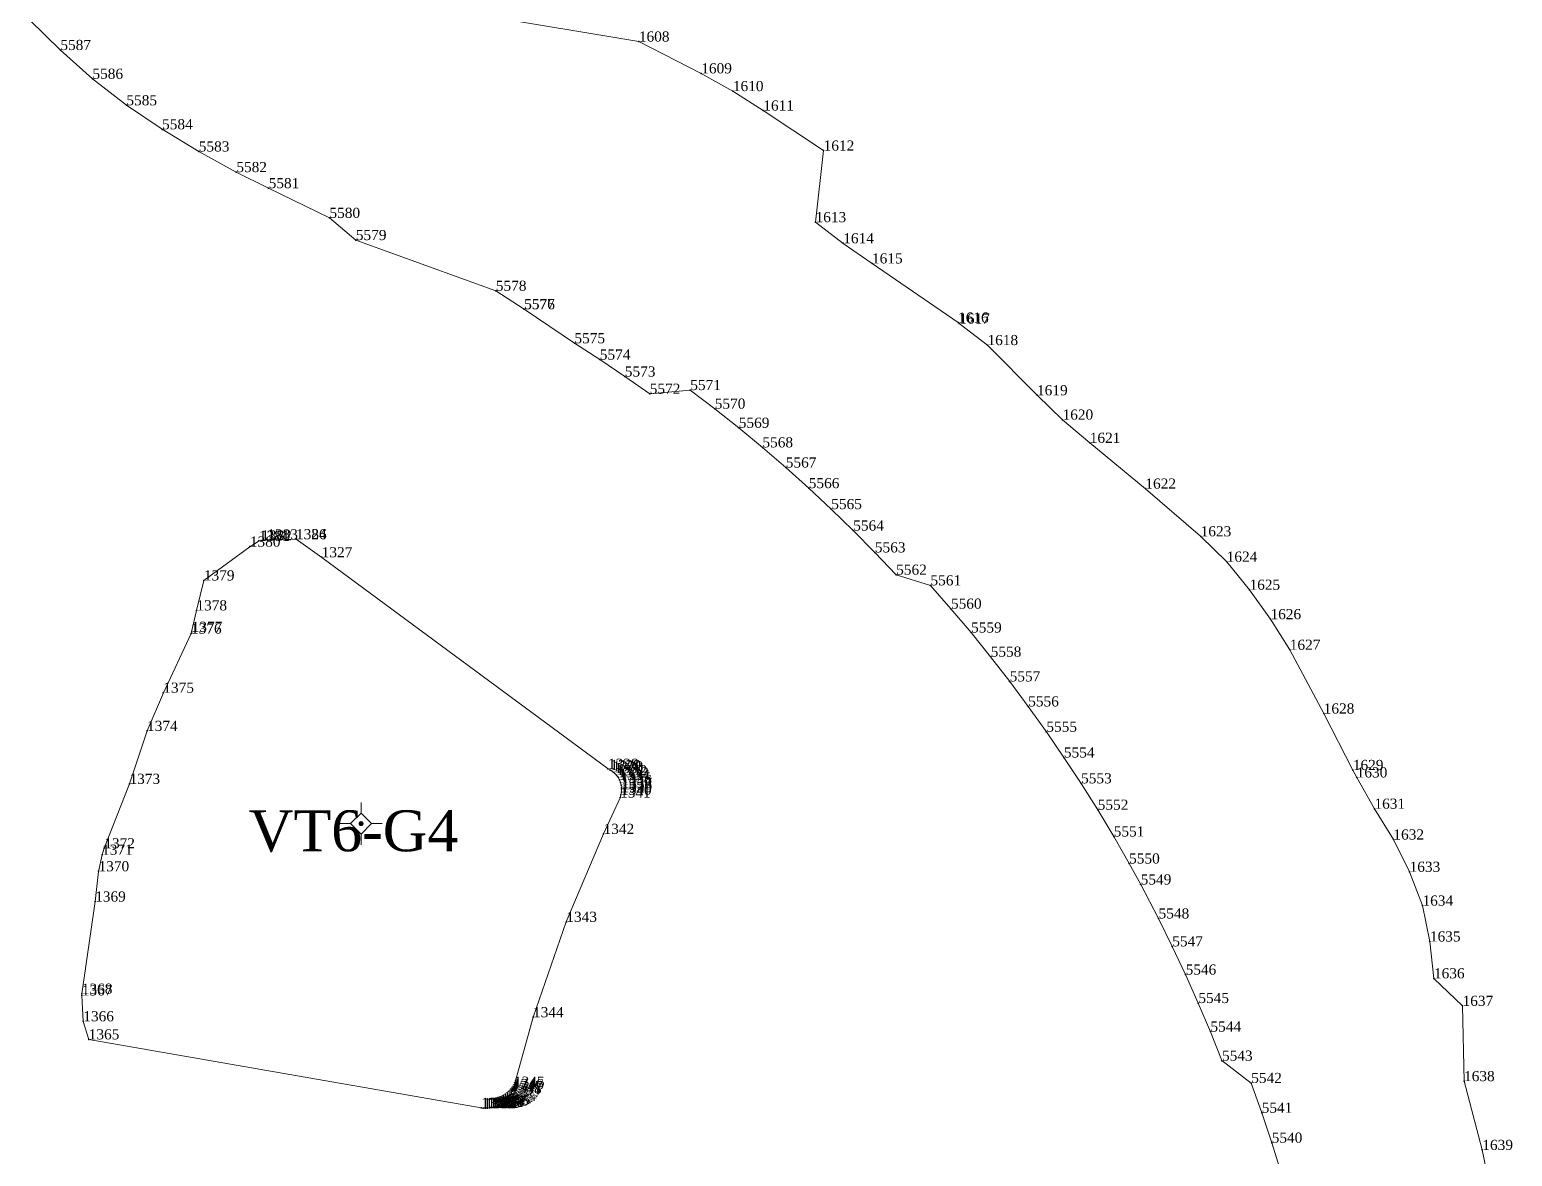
# Model space of a CAD drawing. Header units: metres. Extents: x 543554 to 549226, y 1840763 to 1844579.
# Drawn here: x 546022.3 to 546110, y 1842707.5 to 1842774.2 of the extents above; entities that cross this region are included whole.
import ezdxf

# ---------------------------------------------------------------- set-up
doc = ezdxf.new("R2010")
doc.units = ezdxf.units.M
doc.header["$MEASUREMENT"] = 0
for name, color, linetype, lineweight in [('Level 11', 7, 'Continuous', 0), ('Level 12', 7, 'Continuous', 0), ('Level 28', 7, 'Continuous', 0), ('Level 30', 7, 'Continuous', 0), ('Level 7', 7, 'Continuous', 0)]:
    doc.layers.add(name, color=color, linetype=linetype, lineweight=lineweight)
doc.styles.add('Style-Vntime', font='Vntime.shx')

# ---------------------------------------------------------------- blocks, each defined once
blk = doc.blocks.new('CENTRD')
at = {"layer": 'Level 11', "linetype": 'Continuous', "lineweight": 0}
h = blk.add_hatch(color=1, dxfattribs=at)
edge = h.paths.add_edge_path()
edge.add_arc((0, 0), 1.5, 0, 360)
at = {"layer": 'Level 11', "color": 1, "linetype": 'Continuous', "lineweight": 0}
for p, q in [((0, 12.5), (0, 6.25)), ((0, 6.25), (-6.25, 0)), ((6.25, 0), (0, 6.25)), ((-6.25, 0), (-12.5, 0)), ((-6.25, 0), (0, -6.25)), ((0, -6.25), (6.25, 0)), ((0, -6.25), (0, -12.5)), ((12.5, 0), (6.25, 0))]:
    blk.add_line(p, q, dxfattribs=at)
blk = doc.blocks.new('DDCT')
at = {"layer": 'Level 7', "color": 3, "linetype": 'Continuous', "lineweight": 30}
blk.add_point((0, 0), dxfattribs=at)
blk = doc.blocks.new('SHMIA_1325')
at = {"layer": 'Level 12', "color": 2, "linetype": 'Continuous', "lineweight": 0, "style": 'Style-Vntime'}
blk.add_text('1326', height=0.6, dxfattribs=at).set_placement((0, 0))
blk = doc.blocks.new('SHMIA_1326')
at = {"layer": 'Level 12', "color": 2, "linetype": 'Continuous', "lineweight": 0, "style": 'Style-Vntime'}
blk.add_text('1327', height=0.6, dxfattribs=at).set_placement((0, 0))
blk = doc.blocks.new('SHMIA_1327')
at = {"layer": 'Level 12', "color": 2, "linetype": 'Continuous', "lineweight": 0, "style": 'Style-Vntime'}
blk.add_text('1328', height=0.6, dxfattribs=at).set_placement((0, 0))
blk = doc.blocks.new('SHMIA_1328')
at = {"layer": 'Level 12', "color": 2, "linetype": 'Continuous', "lineweight": 0, "style": 'Style-Vntime'}
blk.add_text('1329', height=0.6, dxfattribs=at).set_placement((0, 0))
blk = doc.blocks.new('SHMIA_1329')
at = {"layer": 'Level 12', "color": 2, "linetype": 'Continuous', "lineweight": 0, "style": 'Style-Vntime'}
blk.add_text('1330', height=0.6, dxfattribs=at).set_placement((0, 0))
blk = doc.blocks.new('SHMIA_1330')
at = {"layer": 'Level 12', "color": 2, "linetype": 'Continuous', "lineweight": 0, "style": 'Style-Vntime'}
blk.add_text('1331', height=0.6, dxfattribs=at).set_placement((0, 0))
blk = doc.blocks.new('SHMIA_1331')
at = {"layer": 'Level 12', "color": 2, "linetype": 'Continuous', "lineweight": 0, "style": 'Style-Vntime'}
blk.add_text('1332', height=0.6, dxfattribs=at).set_placement((0, 0))
blk = doc.blocks.new('SHMIA_1332')
at = {"layer": 'Level 12', "color": 2, "linetype": 'Continuous', "lineweight": 0, "style": 'Style-Vntime'}
blk.add_text('1333', height=0.6, dxfattribs=at).set_placement((0, 0))
blk = doc.blocks.new('SHMIA_1333')
at = {"layer": 'Level 12', "color": 2, "linetype": 'Continuous', "lineweight": 0, "style": 'Style-Vntime'}
blk.add_text('1334', height=0.6, dxfattribs=at).set_placement((0, 0))
blk = doc.blocks.new('SHMIA_1334')
at = {"layer": 'Level 12', "color": 2, "linetype": 'Continuous', "lineweight": 0, "style": 'Style-Vntime'}
blk.add_text('1335', height=0.6, dxfattribs=at).set_placement((0, 0))
blk = doc.blocks.new('SHMIA_1335')
at = {"layer": 'Level 12', "color": 2, "linetype": 'Continuous', "lineweight": 0, "style": 'Style-Vntime'}
blk.add_text('1336', height=0.6, dxfattribs=at).set_placement((0, 0))
blk = doc.blocks.new('SHMIA_1336')
at = {"layer": 'Level 12', "color": 2, "linetype": 'Continuous', "lineweight": 0, "style": 'Style-Vntime'}
blk.add_text('1337', height=0.6, dxfattribs=at).set_placement((0, 0))
blk = doc.blocks.new('SHMIA_1337')
at = {"layer": 'Level 12', "color": 2, "linetype": 'Continuous', "lineweight": 0, "style": 'Style-Vntime'}
blk.add_text('1338', height=0.6, dxfattribs=at).set_placement((0, 0))
blk = doc.blocks.new('SHMIA_1338')
at = {"layer": 'Level 12', "color": 2, "linetype": 'Continuous', "lineweight": 0, "style": 'Style-Vntime'}
blk.add_text('1339', height=0.6, dxfattribs=at).set_placement((0, 0))
blk = doc.blocks.new('SHMIA_1339')
at = {"layer": 'Level 12', "color": 2, "linetype": 'Continuous', "lineweight": 0, "style": 'Style-Vntime'}
blk.add_text('1340', height=0.6, dxfattribs=at).set_placement((0, 0))
blk = doc.blocks.new('SHMIA_1340')
at = {"layer": 'Level 12', "color": 2, "linetype": 'Continuous', "lineweight": 0, "style": 'Style-Vntime'}
blk.add_text('1341', height=0.6, dxfattribs=at).set_placement((0, 0))
blk = doc.blocks.new('SHMIA_1341')
at = {"layer": 'Level 12', "color": 2, "linetype": 'Continuous', "lineweight": 0, "style": 'Style-Vntime'}
blk.add_text('1342', height=0.6, dxfattribs=at).set_placement((0, 0))
blk = doc.blocks.new('SHMIA_1342')
at = {"layer": 'Level 12', "color": 2, "linetype": 'Continuous', "lineweight": 0, "style": 'Style-Vntime'}
blk.add_text('1343', height=0.6, dxfattribs=at).set_placement((0, 0))
blk = doc.blocks.new('SHMIA_1343')
at = {"layer": 'Level 12', "color": 2, "linetype": 'Continuous', "lineweight": 0, "style": 'Style-Vntime'}
blk.add_text('1344', height=0.6, dxfattribs=at).set_placement((0, 0))
blk = doc.blocks.new('SHMIA_1344')
at = {"layer": 'Level 12', "color": 2, "linetype": 'Continuous', "lineweight": 0, "style": 'Style-Vntime'}
blk.add_text('1345', height=0.6, dxfattribs=at).set_placement((0, 0))
blk = doc.blocks.new('SHMIA_1345')
at = {"layer": 'Level 12', "color": 2, "linetype": 'Continuous', "lineweight": 0, "style": 'Style-Vntime'}
blk.add_text('1346', height=0.6, dxfattribs=at).set_placement((0, 0))
blk = doc.blocks.new('SHMIA_1346')
at = {"layer": 'Level 12', "color": 2, "linetype": 'Continuous', "lineweight": 0, "style": 'Style-Vntime'}
blk.add_text('1347', height=0.6, dxfattribs=at).set_placement((0, 0))
blk = doc.blocks.new('SHMIA_1347')
at = {"layer": 'Level 12', "color": 2, "linetype": 'Continuous', "lineweight": 0, "style": 'Style-Vntime'}
blk.add_text('1348', height=0.6, dxfattribs=at).set_placement((0, 0))
blk = doc.blocks.new('SHMIA_1348')
at = {"layer": 'Level 12', "color": 2, "linetype": 'Continuous', "lineweight": 0, "style": 'Style-Vntime'}
blk.add_text('1349', height=0.6, dxfattribs=at).set_placement((0, 0))
blk = doc.blocks.new('SHMIA_1349')
at = {"layer": 'Level 12', "color": 2, "linetype": 'Continuous', "lineweight": 0, "style": 'Style-Vntime'}
blk.add_text('1350', height=0.6, dxfattribs=at).set_placement((0, 0))
blk = doc.blocks.new('SHMIA_1350')
at = {"layer": 'Level 12', "color": 2, "linetype": 'Continuous', "lineweight": 0, "style": 'Style-Vntime'}
blk.add_text('1351', height=0.6, dxfattribs=at).set_placement((0, 0))
blk = doc.blocks.new('SHMIA_1351')
at = {"layer": 'Level 12', "color": 2, "linetype": 'Continuous', "lineweight": 0, "style": 'Style-Vntime'}
blk.add_text('1352', height=0.6, dxfattribs=at).set_placement((0, 0))
blk = doc.blocks.new('SHMIA_1352')
at = {"layer": 'Level 12', "color": 2, "linetype": 'Continuous', "lineweight": 0, "style": 'Style-Vntime'}
blk.add_text('1353', height=0.6, dxfattribs=at).set_placement((0, 0))
blk = doc.blocks.new('SHMIA_1353')
at = {"layer": 'Level 12', "color": 2, "linetype": 'Continuous', "lineweight": 0, "style": 'Style-Vntime'}
blk.add_text('1354', height=0.6, dxfattribs=at).set_placement((0, 0))
blk = doc.blocks.new('SHMIA_1354')
at = {"layer": 'Level 12', "color": 2, "linetype": 'Continuous', "lineweight": 0, "style": 'Style-Vntime'}
blk.add_text('1355', height=0.6, dxfattribs=at).set_placement((0, 0))
blk = doc.blocks.new('SHMIA_1355')
at = {"layer": 'Level 12', "color": 2, "linetype": 'Continuous', "lineweight": 0, "style": 'Style-Vntime'}
blk.add_text('1356', height=0.6, dxfattribs=at).set_placement((0, 0))
blk = doc.blocks.new('SHMIA_1356')
at = {"layer": 'Level 12', "color": 2, "linetype": 'Continuous', "lineweight": 0, "style": 'Style-Vntime'}
blk.add_text('1357', height=0.6, dxfattribs=at).set_placement((0, 0))
blk = doc.blocks.new('SHMIA_1357')
at = {"layer": 'Level 12', "color": 2, "linetype": 'Continuous', "lineweight": 0, "style": 'Style-Vntime'}
blk.add_text('1358', height=0.6, dxfattribs=at).set_placement((0, 0))
blk = doc.blocks.new('SHMIA_1358')
at = {"layer": 'Level 12', "color": 2, "linetype": 'Continuous', "lineweight": 0, "style": 'Style-Vntime'}
blk.add_text('1359', height=0.6, dxfattribs=at).set_placement((0, 0))
blk = doc.blocks.new('SHMIA_1359')
at = {"layer": 'Level 12', "color": 2, "linetype": 'Continuous', "lineweight": 0, "style": 'Style-Vntime'}
blk.add_text('1360', height=0.6, dxfattribs=at).set_placement((0, 0))
blk = doc.blocks.new('SHMIA_1360')
at = {"layer": 'Level 12', "color": 2, "linetype": 'Continuous', "lineweight": 0, "style": 'Style-Vntime'}
blk.add_text('1361', height=0.6, dxfattribs=at).set_placement((0, 0))
blk = doc.blocks.new('SHMIA_1361')
at = {"layer": 'Level 12', "color": 2, "linetype": 'Continuous', "lineweight": 0, "style": 'Style-Vntime'}
blk.add_text('1362', height=0.6, dxfattribs=at).set_placement((0, 0))
blk = doc.blocks.new('SHMIA_1362')
at = {"layer": 'Level 12', "color": 2, "linetype": 'Continuous', "lineweight": 0, "style": 'Style-Vntime'}
blk.add_text('1363', height=0.6, dxfattribs=at).set_placement((0, 0))
blk = doc.blocks.new('SHMIA_1363')
at = {"layer": 'Level 12', "color": 2, "linetype": 'Continuous', "lineweight": 0, "style": 'Style-Vntime'}
blk.add_text('1364', height=0.6, dxfattribs=at).set_placement((0, 0))
blk = doc.blocks.new('SHMIA_1364')
at = {"layer": 'Level 12', "color": 2, "linetype": 'Continuous', "lineweight": 0, "style": 'Style-Vntime'}
blk.add_text('1365', height=0.6, dxfattribs=at).set_placement((0, 0))
blk = doc.blocks.new('SHMIA_1365')
at = {"layer": 'Level 12', "color": 2, "linetype": 'Continuous', "lineweight": 0, "style": 'Style-Vntime'}
blk.add_text('1366', height=0.6, dxfattribs=at).set_placement((0, 0))
blk = doc.blocks.new('SHMIA_1366')
at = {"layer": 'Level 12', "color": 2, "linetype": 'Continuous', "lineweight": 0, "style": 'Style-Vntime'}
blk.add_text('1367', height=0.6, dxfattribs=at).set_placement((0, 0))
blk = doc.blocks.new('SHMIA_1367')
at = {"layer": 'Level 12', "color": 2, "linetype": 'Continuous', "lineweight": 0, "style": 'Style-Vntime'}
blk.add_text('1368', height=0.6, dxfattribs=at).set_placement((0, 0))
blk = doc.blocks.new('SHMIA_1368')
at = {"layer": 'Level 12', "color": 2, "linetype": 'Continuous', "lineweight": 0, "style": 'Style-Vntime'}
blk.add_text('1369', height=0.6, dxfattribs=at).set_placement((0, 0))
blk = doc.blocks.new('SHMIA_1369')
at = {"layer": 'Level 12', "color": 2, "linetype": 'Continuous', "lineweight": 0, "style": 'Style-Vntime'}
blk.add_text('1370', height=0.6, dxfattribs=at).set_placement((0, 0))
blk = doc.blocks.new('SHMIA_1370')
at = {"layer": 'Level 12', "color": 2, "linetype": 'Continuous', "lineweight": 0, "style": 'Style-Vntime'}
blk.add_text('1371', height=0.6, dxfattribs=at).set_placement((0, 0))
blk = doc.blocks.new('SHMIA_1371')
at = {"layer": 'Level 12', "color": 2, "linetype": 'Continuous', "lineweight": 0, "style": 'Style-Vntime'}
blk.add_text('1372', height=0.6, dxfattribs=at).set_placement((0, 0))
blk = doc.blocks.new('SHMIA_1372')
at = {"layer": 'Level 12', "color": 2, "linetype": 'Continuous', "lineweight": 0, "style": 'Style-Vntime'}
blk.add_text('1373', height=0.6, dxfattribs=at).set_placement((0, 0))
blk = doc.blocks.new('SHMIA_1373')
at = {"layer": 'Level 12', "color": 2, "linetype": 'Continuous', "lineweight": 0, "style": 'Style-Vntime'}
blk.add_text('1374', height=0.6, dxfattribs=at).set_placement((0, 0))
blk = doc.blocks.new('SHMIA_1374')
at = {"layer": 'Level 12', "color": 2, "linetype": 'Continuous', "lineweight": 0, "style": 'Style-Vntime'}
blk.add_text('1375', height=0.6, dxfattribs=at).set_placement((0, 0))
blk = doc.blocks.new('SHMIA_1375')
at = {"layer": 'Level 12', "color": 2, "linetype": 'Continuous', "lineweight": 0, "style": 'Style-Vntime'}
blk.add_text('1376', height=0.6, dxfattribs=at).set_placement((0, 0))
blk = doc.blocks.new('SHMIA_1376')
at = {"layer": 'Level 12', "color": 2, "linetype": 'Continuous', "lineweight": 0, "style": 'Style-Vntime'}
blk.add_text('1377', height=0.6, dxfattribs=at).set_placement((0, 0))
blk = doc.blocks.new('SHMIA_1377')
at = {"layer": 'Level 12', "color": 2, "linetype": 'Continuous', "lineweight": 0, "style": 'Style-Vntime'}
blk.add_text('1378', height=0.6, dxfattribs=at).set_placement((0, 0))
blk = doc.blocks.new('SHMIA_1378')
at = {"layer": 'Level 12', "color": 2, "linetype": 'Continuous', "lineweight": 0, "style": 'Style-Vntime'}
blk.add_text('1379', height=0.6, dxfattribs=at).set_placement((0, 0))
blk = doc.blocks.new('SHMIA_1379')
at = {"layer": 'Level 12', "color": 2, "linetype": 'Continuous', "lineweight": 0, "style": 'Style-Vntime'}
blk.add_text('1380', height=0.6, dxfattribs=at).set_placement((0, 0))
blk = doc.blocks.new('SHMIA_1380')
at = {"layer": 'Level 12', "color": 2, "linetype": 'Continuous', "lineweight": 0, "style": 'Style-Vntime'}
blk.add_text('1381', height=0.6, dxfattribs=at).set_placement((0, 0))
blk = doc.blocks.new('SHMIA_1381')
at = {"layer": 'Level 12', "color": 2, "linetype": 'Continuous', "lineweight": 0, "style": 'Style-Vntime'}
blk.add_text('1382', height=0.6, dxfattribs=at).set_placement((0, 0))
blk = doc.blocks.new('SHMIA_1382')
at = {"layer": 'Level 12', "color": 2, "linetype": 'Continuous', "lineweight": 0, "style": 'Style-Vntime'}
blk.add_text('1383', height=0.6, dxfattribs=at).set_placement((0, 0))
blk = doc.blocks.new('SHMIA_1383')
at = {"layer": 'Level 12', "color": 2, "linetype": 'Continuous', "lineweight": 0, "style": 'Style-Vntime'}
blk.add_text('1384', height=0.6, dxfattribs=at).set_placement((0, 0))
blk = doc.blocks.new('SHMIA_1607')
at = {"layer": 'Level 12', "color": 2, "linetype": 'Continuous', "lineweight": 0, "style": 'Style-Vntime'}
blk.add_text('1608', height=0.6, dxfattribs=at).set_placement((0, 0))
blk = doc.blocks.new('SHMIA_1608')
at = {"layer": 'Level 12', "color": 2, "linetype": 'Continuous', "lineweight": 0, "style": 'Style-Vntime'}
blk.add_text('1609', height=0.6, dxfattribs=at).set_placement((0, 0))
blk = doc.blocks.new('SHMIA_1609')
at = {"layer": 'Level 12', "color": 2, "linetype": 'Continuous', "lineweight": 0, "style": 'Style-Vntime'}
blk.add_text('1610', height=0.6, dxfattribs=at).set_placement((0, 0))
blk = doc.blocks.new('SHMIA_1610')
at = {"layer": 'Level 12', "color": 2, "linetype": 'Continuous', "lineweight": 0, "style": 'Style-Vntime'}
blk.add_text('1611', height=0.6, dxfattribs=at).set_placement((0, 0))
blk = doc.blocks.new('SHMIA_1611')
at = {"layer": 'Level 12', "color": 2, "linetype": 'Continuous', "lineweight": 0, "style": 'Style-Vntime'}
blk.add_text('1612', height=0.6, dxfattribs=at).set_placement((0, 0))
blk = doc.blocks.new('SHMIA_1612')
at = {"layer": 'Level 12', "color": 2, "linetype": 'Continuous', "lineweight": 0, "style": 'Style-Vntime'}
blk.add_text('1613', height=0.6, dxfattribs=at).set_placement((0, 0))
blk = doc.blocks.new('SHMIA_1613')
at = {"layer": 'Level 12', "color": 2, "linetype": 'Continuous', "lineweight": 0, "style": 'Style-Vntime'}
blk.add_text('1614', height=0.6, dxfattribs=at).set_placement((0, 0))
blk = doc.blocks.new('SHMIA_1614')
at = {"layer": 'Level 12', "color": 2, "linetype": 'Continuous', "lineweight": 0, "style": 'Style-Vntime'}
blk.add_text('1615', height=0.6, dxfattribs=at).set_placement((0, 0))
blk = doc.blocks.new('SHMIA_1615')
at = {"layer": 'Level 12', "color": 2, "linetype": 'Continuous', "lineweight": 0, "style": 'Style-Vntime'}
blk.add_text('1616', height=0.6, dxfattribs=at).set_placement((0, 0))
blk = doc.blocks.new('SHMIA_1616')
at = {"layer": 'Level 12', "color": 2, "linetype": 'Continuous', "lineweight": 0, "style": 'Style-Vntime'}
blk.add_text('1617', height=0.6, dxfattribs=at).set_placement((0, 0))
blk = doc.blocks.new('SHMIA_1617')
at = {"layer": 'Level 12', "color": 2, "linetype": 'Continuous', "lineweight": 0, "style": 'Style-Vntime'}
blk.add_text('1618', height=0.6, dxfattribs=at).set_placement((0, 0))
blk = doc.blocks.new('SHMIA_1618')
at = {"layer": 'Level 12', "color": 2, "linetype": 'Continuous', "lineweight": 0, "style": 'Style-Vntime'}
blk.add_text('1619', height=0.6, dxfattribs=at).set_placement((0, 0))
blk = doc.blocks.new('SHMIA_1619')
at = {"layer": 'Level 12', "color": 2, "linetype": 'Continuous', "lineweight": 0, "style": 'Style-Vntime'}
blk.add_text('1620', height=0.6, dxfattribs=at).set_placement((0, 0))
blk = doc.blocks.new('SHMIA_1620')
at = {"layer": 'Level 12', "color": 2, "linetype": 'Continuous', "lineweight": 0, "style": 'Style-Vntime'}
blk.add_text('1621', height=0.6, dxfattribs=at).set_placement((0, 0))
blk = doc.blocks.new('SHMIA_1621')
at = {"layer": 'Level 12', "color": 2, "linetype": 'Continuous', "lineweight": 0, "style": 'Style-Vntime'}
blk.add_text('1622', height=0.6, dxfattribs=at).set_placement((0, 0))
blk = doc.blocks.new('SHMIA_1622')
at = {"layer": 'Level 12', "color": 2, "linetype": 'Continuous', "lineweight": 0, "style": 'Style-Vntime'}
blk.add_text('1623', height=0.6, dxfattribs=at).set_placement((0, 0))
blk = doc.blocks.new('SHMIA_1623')
at = {"layer": 'Level 12', "color": 2, "linetype": 'Continuous', "lineweight": 0, "style": 'Style-Vntime'}
blk.add_text('1624', height=0.6, dxfattribs=at).set_placement((0, 0))
blk = doc.blocks.new('SHMIA_1624')
at = {"layer": 'Level 12', "color": 2, "linetype": 'Continuous', "lineweight": 0, "style": 'Style-Vntime'}
blk.add_text('1625', height=0.6, dxfattribs=at).set_placement((0, 0))
blk = doc.blocks.new('SHMIA_1625')
at = {"layer": 'Level 12', "color": 2, "linetype": 'Continuous', "lineweight": 0, "style": 'Style-Vntime'}
blk.add_text('1626', height=0.6, dxfattribs=at).set_placement((0, 0))
blk = doc.blocks.new('SHMIA_1626')
at = {"layer": 'Level 12', "color": 2, "linetype": 'Continuous', "lineweight": 0, "style": 'Style-Vntime'}
blk.add_text('1627', height=0.6, dxfattribs=at).set_placement((0, 0))
blk = doc.blocks.new('SHMIA_1627')
at = {"layer": 'Level 12', "color": 2, "linetype": 'Continuous', "lineweight": 0, "style": 'Style-Vntime'}
blk.add_text('1628', height=0.6, dxfattribs=at).set_placement((0, 0))
blk = doc.blocks.new('SHMIA_1628')
at = {"layer": 'Level 12', "color": 2, "linetype": 'Continuous', "lineweight": 0, "style": 'Style-Vntime'}
blk.add_text('1629', height=0.6, dxfattribs=at).set_placement((0, 0))
blk = doc.blocks.new('SHMIA_1629')
at = {"layer": 'Level 12', "color": 2, "linetype": 'Continuous', "lineweight": 0, "style": 'Style-Vntime'}
blk.add_text('1630', height=0.6, dxfattribs=at).set_placement((0, 0))
blk = doc.blocks.new('SHMIA_1630')
at = {"layer": 'Level 12', "color": 2, "linetype": 'Continuous', "lineweight": 0, "style": 'Style-Vntime'}
blk.add_text('1631', height=0.6, dxfattribs=at).set_placement((0, 0))
blk = doc.blocks.new('SHMIA_1631')
at = {"layer": 'Level 12', "color": 2, "linetype": 'Continuous', "lineweight": 0, "style": 'Style-Vntime'}
blk.add_text('1632', height=0.6, dxfattribs=at).set_placement((0, 0))
blk = doc.blocks.new('SHMIA_1632')
at = {"layer": 'Level 12', "color": 2, "linetype": 'Continuous', "lineweight": 0, "style": 'Style-Vntime'}
blk.add_text('1633', height=0.6, dxfattribs=at).set_placement((0, 0))
blk = doc.blocks.new('SHMIA_1633')
at = {"layer": 'Level 12', "color": 2, "linetype": 'Continuous', "lineweight": 0, "style": 'Style-Vntime'}
blk.add_text('1634', height=0.6, dxfattribs=at).set_placement((0, 0))
blk = doc.blocks.new('SHMIA_1634')
at = {"layer": 'Level 12', "color": 2, "linetype": 'Continuous', "lineweight": 0, "style": 'Style-Vntime'}
blk.add_text('1635', height=0.6, dxfattribs=at).set_placement((0, 0))
blk = doc.blocks.new('SHMIA_1635')
at = {"layer": 'Level 12', "color": 2, "linetype": 'Continuous', "lineweight": 0, "style": 'Style-Vntime'}
blk.add_text('1636', height=0.6, dxfattribs=at).set_placement((0, 0))
blk = doc.blocks.new('SHMIA_1636')
at = {"layer": 'Level 12', "color": 2, "linetype": 'Continuous', "lineweight": 0, "style": 'Style-Vntime'}
blk.add_text('1637', height=0.6, dxfattribs=at).set_placement((0, 0))
blk = doc.blocks.new('SHMIA_1637')
at = {"layer": 'Level 12', "color": 2, "linetype": 'Continuous', "lineweight": 0, "style": 'Style-Vntime'}
blk.add_text('1638', height=0.6, dxfattribs=at).set_placement((0, 0))
blk = doc.blocks.new('SHMIA_1638')
at = {"layer": 'Level 12', "color": 2, "linetype": 'Continuous', "lineweight": 0, "style": 'Style-Vntime'}
blk.add_text('1639', height=0.6, dxfattribs=at).set_placement((0, 0))
blk = doc.blocks.new('SHMIA_5539')
at = {"layer": 'Level 12', "color": 2, "linetype": 'Continuous', "lineweight": 0, "style": 'Style-Vntime'}
blk.add_text('5540', height=0.6, dxfattribs=at).set_placement((0, 0))
blk = doc.blocks.new('SHMIA_5540')
at = {"layer": 'Level 12', "color": 2, "linetype": 'Continuous', "lineweight": 0, "style": 'Style-Vntime'}
blk.add_text('5541', height=0.6, dxfattribs=at).set_placement((0, 0))
blk = doc.blocks.new('SHMIA_5541')
at = {"layer": 'Level 12', "color": 2, "linetype": 'Continuous', "lineweight": 0, "style": 'Style-Vntime'}
blk.add_text('5542', height=0.6, dxfattribs=at).set_placement((0, 0))
blk = doc.blocks.new('SHMIA_5542')
at = {"layer": 'Level 12', "color": 2, "linetype": 'Continuous', "lineweight": 0, "style": 'Style-Vntime'}
blk.add_text('5543', height=0.6, dxfattribs=at).set_placement((0, 0))
blk = doc.blocks.new('SHMIA_5543')
at = {"layer": 'Level 12', "color": 2, "linetype": 'Continuous', "lineweight": 0, "style": 'Style-Vntime'}
blk.add_text('5544', height=0.6, dxfattribs=at).set_placement((0, 0))
blk = doc.blocks.new('SHMIA_5544')
at = {"layer": 'Level 12', "color": 2, "linetype": 'Continuous', "lineweight": 0, "style": 'Style-Vntime'}
blk.add_text('5545', height=0.6, dxfattribs=at).set_placement((0, 0))
blk = doc.blocks.new('SHMIA_5545')
at = {"layer": 'Level 12', "color": 2, "linetype": 'Continuous', "lineweight": 0, "style": 'Style-Vntime'}
blk.add_text('5546', height=0.6, dxfattribs=at).set_placement((0, 0))
blk = doc.blocks.new('SHMIA_5546')
at = {"layer": 'Level 12', "color": 2, "linetype": 'Continuous', "lineweight": 0, "style": 'Style-Vntime'}
blk.add_text('5547', height=0.6, dxfattribs=at).set_placement((0, 0))
blk = doc.blocks.new('SHMIA_5547')
at = {"layer": 'Level 12', "color": 2, "linetype": 'Continuous', "lineweight": 0, "style": 'Style-Vntime'}
blk.add_text('5548', height=0.6, dxfattribs=at).set_placement((0, 0))
blk = doc.blocks.new('SHMIA_5548')
at = {"layer": 'Level 12', "color": 2, "linetype": 'Continuous', "lineweight": 0, "style": 'Style-Vntime'}
blk.add_text('5549', height=0.6, dxfattribs=at).set_placement((0, 0))
blk = doc.blocks.new('SHMIA_5549')
at = {"layer": 'Level 12', "color": 2, "linetype": 'Continuous', "lineweight": 0, "style": 'Style-Vntime'}
blk.add_text('5550', height=0.6, dxfattribs=at).set_placement((0, 0))
blk = doc.blocks.new('SHMIA_5550')
at = {"layer": 'Level 12', "color": 2, "linetype": 'Continuous', "lineweight": 0, "style": 'Style-Vntime'}
blk.add_text('5551', height=0.6, dxfattribs=at).set_placement((0, 0))
blk = doc.blocks.new('SHMIA_5551')
at = {"layer": 'Level 12', "color": 2, "linetype": 'Continuous', "lineweight": 0, "style": 'Style-Vntime'}
blk.add_text('5552', height=0.6, dxfattribs=at).set_placement((0, 0))
blk = doc.blocks.new('SHMIA_5552')
at = {"layer": 'Level 12', "color": 2, "linetype": 'Continuous', "lineweight": 0, "style": 'Style-Vntime'}
blk.add_text('5553', height=0.6, dxfattribs=at).set_placement((0, 0))
blk = doc.blocks.new('SHMIA_5553')
at = {"layer": 'Level 12', "color": 2, "linetype": 'Continuous', "lineweight": 0, "style": 'Style-Vntime'}
blk.add_text('5554', height=0.6, dxfattribs=at).set_placement((0, 0))
blk = doc.blocks.new('SHMIA_5554')
at = {"layer": 'Level 12', "color": 2, "linetype": 'Continuous', "lineweight": 0, "style": 'Style-Vntime'}
blk.add_text('5555', height=0.6, dxfattribs=at).set_placement((0, 0))
blk = doc.blocks.new('SHMIA_5555')
at = {"layer": 'Level 12', "color": 2, "linetype": 'Continuous', "lineweight": 0, "style": 'Style-Vntime'}
blk.add_text('5556', height=0.6, dxfattribs=at).set_placement((0, 0))
blk = doc.blocks.new('SHMIA_5556')
at = {"layer": 'Level 12', "color": 2, "linetype": 'Continuous', "lineweight": 0, "style": 'Style-Vntime'}
blk.add_text('5557', height=0.6, dxfattribs=at).set_placement((0, 0))
blk = doc.blocks.new('SHMIA_5557')
at = {"layer": 'Level 12', "color": 2, "linetype": 'Continuous', "lineweight": 0, "style": 'Style-Vntime'}
blk.add_text('5558', height=0.6, dxfattribs=at).set_placement((0, 0))
blk = doc.blocks.new('SHMIA_5558')
at = {"layer": 'Level 12', "color": 2, "linetype": 'Continuous', "lineweight": 0, "style": 'Style-Vntime'}
blk.add_text('5559', height=0.6, dxfattribs=at).set_placement((0, 0))
blk = doc.blocks.new('SHMIA_5559')
at = {"layer": 'Level 12', "color": 2, "linetype": 'Continuous', "lineweight": 0, "style": 'Style-Vntime'}
blk.add_text('5560', height=0.6, dxfattribs=at).set_placement((0, 0))
blk = doc.blocks.new('SHMIA_5560')
at = {"layer": 'Level 12', "color": 2, "linetype": 'Continuous', "lineweight": 0, "style": 'Style-Vntime'}
blk.add_text('5561', height=0.6, dxfattribs=at).set_placement((0, 0))
blk = doc.blocks.new('SHMIA_5561')
at = {"layer": 'Level 12', "color": 2, "linetype": 'Continuous', "lineweight": 0, "style": 'Style-Vntime'}
blk.add_text('5562', height=0.6, dxfattribs=at).set_placement((0, 0))
blk = doc.blocks.new('SHMIA_5562')
at = {"layer": 'Level 12', "color": 2, "linetype": 'Continuous', "lineweight": 0, "style": 'Style-Vntime'}
blk.add_text('5563', height=0.6, dxfattribs=at).set_placement((0, 0))
blk = doc.blocks.new('SHMIA_5563')
at = {"layer": 'Level 12', "color": 2, "linetype": 'Continuous', "lineweight": 0, "style": 'Style-Vntime'}
blk.add_text('5564', height=0.6, dxfattribs=at).set_placement((0, 0))
blk = doc.blocks.new('SHMIA_5564')
at = {"layer": 'Level 12', "color": 2, "linetype": 'Continuous', "lineweight": 0, "style": 'Style-Vntime'}
blk.add_text('5565', height=0.6, dxfattribs=at).set_placement((0, 0))
blk = doc.blocks.new('SHMIA_5565')
at = {"layer": 'Level 12', "color": 2, "linetype": 'Continuous', "lineweight": 0, "style": 'Style-Vntime'}
blk.add_text('5566', height=0.6, dxfattribs=at).set_placement((0, 0))
blk = doc.blocks.new('SHMIA_5566')
at = {"layer": 'Level 12', "color": 2, "linetype": 'Continuous', "lineweight": 0, "style": 'Style-Vntime'}
blk.add_text('5567', height=0.6, dxfattribs=at).set_placement((0, 0))
blk = doc.blocks.new('SHMIA_5567')
at = {"layer": 'Level 12', "color": 2, "linetype": 'Continuous', "lineweight": 0, "style": 'Style-Vntime'}
blk.add_text('5568', height=0.6, dxfattribs=at).set_placement((0, 0))
blk = doc.blocks.new('SHMIA_5568')
at = {"layer": 'Level 12', "color": 2, "linetype": 'Continuous', "lineweight": 0, "style": 'Style-Vntime'}
blk.add_text('5569', height=0.6, dxfattribs=at).set_placement((0, 0))
blk = doc.blocks.new('SHMIA_5569')
at = {"layer": 'Level 12', "color": 2, "linetype": 'Continuous', "lineweight": 0, "style": 'Style-Vntime'}
blk.add_text('5570', height=0.6, dxfattribs=at).set_placement((0, 0))
blk = doc.blocks.new('SHMIA_5570')
at = {"layer": 'Level 12', "color": 2, "linetype": 'Continuous', "lineweight": 0, "style": 'Style-Vntime'}
blk.add_text('5571', height=0.6, dxfattribs=at).set_placement((0, 0))
blk = doc.blocks.new('SHMIA_5571')
at = {"layer": 'Level 12', "color": 2, "linetype": 'Continuous', "lineweight": 0, "style": 'Style-Vntime'}
blk.add_text('5572', height=0.6, dxfattribs=at).set_placement((0, 0))
blk = doc.blocks.new('SHMIA_5572')
at = {"layer": 'Level 12', "color": 2, "linetype": 'Continuous', "lineweight": 0, "style": 'Style-Vntime'}
blk.add_text('5573', height=0.6, dxfattribs=at).set_placement((0, 0))
blk = doc.blocks.new('SHMIA_5573')
at = {"layer": 'Level 12', "color": 2, "linetype": 'Continuous', "lineweight": 0, "style": 'Style-Vntime'}
blk.add_text('5574', height=0.6, dxfattribs=at).set_placement((0, 0))
blk = doc.blocks.new('SHMIA_5574')
at = {"layer": 'Level 12', "color": 2, "linetype": 'Continuous', "lineweight": 0, "style": 'Style-Vntime'}
blk.add_text('5575', height=0.6, dxfattribs=at).set_placement((0, 0))
blk = doc.blocks.new('SHMIA_5575')
at = {"layer": 'Level 12', "color": 2, "linetype": 'Continuous', "lineweight": 0, "style": 'Style-Vntime'}
blk.add_text('5576', height=0.6, dxfattribs=at).set_placement((0, 0))
blk = doc.blocks.new('SHMIA_5576')
at = {"layer": 'Level 12', "color": 2, "linetype": 'Continuous', "lineweight": 0, "style": 'Style-Vntime'}
blk.add_text('5577', height=0.6, dxfattribs=at).set_placement((0, 0))
blk = doc.blocks.new('SHMIA_5577')
at = {"layer": 'Level 12', "color": 2, "linetype": 'Continuous', "lineweight": 0, "style": 'Style-Vntime'}
blk.add_text('5578', height=0.6, dxfattribs=at).set_placement((0, 0))
blk = doc.blocks.new('SHMIA_5578')
at = {"layer": 'Level 12', "color": 2, "linetype": 'Continuous', "lineweight": 0, "style": 'Style-Vntime'}
blk.add_text('5579', height=0.6, dxfattribs=at).set_placement((0, 0))
blk = doc.blocks.new('SHMIA_5579')
at = {"layer": 'Level 12', "color": 2, "linetype": 'Continuous', "lineweight": 0, "style": 'Style-Vntime'}
blk.add_text('5580', height=0.6, dxfattribs=at).set_placement((0, 0))
blk = doc.blocks.new('SHMIA_5580')
at = {"layer": 'Level 12', "color": 2, "linetype": 'Continuous', "lineweight": 0, "style": 'Style-Vntime'}
blk.add_text('5581', height=0.6, dxfattribs=at).set_placement((0, 0))
blk = doc.blocks.new('SHMIA_5581')
at = {"layer": 'Level 12', "color": 2, "linetype": 'Continuous', "lineweight": 0, "style": 'Style-Vntime'}
blk.add_text('5582', height=0.6, dxfattribs=at).set_placement((0, 0))
blk = doc.blocks.new('SHMIA_5582')
at = {"layer": 'Level 12', "color": 2, "linetype": 'Continuous', "lineweight": 0, "style": 'Style-Vntime'}
blk.add_text('5583', height=0.6, dxfattribs=at).set_placement((0, 0))
blk = doc.blocks.new('SHMIA_5583')
at = {"layer": 'Level 12', "color": 2, "linetype": 'Continuous', "lineweight": 0, "style": 'Style-Vntime'}
blk.add_text('5584', height=0.6, dxfattribs=at).set_placement((0, 0))
blk = doc.blocks.new('SHMIA_5584')
at = {"layer": 'Level 12', "color": 2, "linetype": 'Continuous', "lineweight": 0, "style": 'Style-Vntime'}
blk.add_text('5585', height=0.6, dxfattribs=at).set_placement((0, 0))
blk = doc.blocks.new('SHMIA_5585')
at = {"layer": 'Level 12', "color": 2, "linetype": 'Continuous', "lineweight": 0, "style": 'Style-Vntime'}
blk.add_text('5586', height=0.6, dxfattribs=at).set_placement((0, 0))
blk = doc.blocks.new('SHMIA_5586')
at = {"layer": 'Level 12', "color": 2, "linetype": 'Continuous', "lineweight": 0, "style": 'Style-Vntime'}
blk.add_text('5587', height=0.6, dxfattribs=at).set_placement((0, 0))

msp = doc.modelspace()

# ---------------------------------------------------------------- linework, layer by layer
at = {"layer": 'Level 30', "color": 2, "linetype": 'Continuous', "lineweight": 0, "flags": 128}
for points in [[(546022.3253, 1842774.7511), (546024.1419, 1842772.9669), (546026.0361, 1842771.2651), (546028.0451, 1842769.7015), (546030.1581, 1842768.2848), (546032.327, 1842766.9667), (546034.5472, 1842765.7494), (546036.4606, 1842764.8014), (546040.0629, 1842763.0422), (546041.6153, 1842761.7289), (546049.9021, 1842758.7341), (546051.5693, 1842757.6468), (546051.5789, 1842757.6404), (546054.5454, 1842755.6259), (546056.05, 1842754.6594), (546057.5349, 1842753.663), (546058.9997, 1842752.6371), (546061.3979, 1842752.8612), (546062.8458, 1842751.7583), (546064.2714, 1842750.6266), (546065.674, 1842749.4666), (546067.0532, 1842748.2788), (546068.4084, 1842747.0636), (546069.739, 1842745.8216), (546071.0445, 1842744.5532), (546072.3243, 1842743.259), (546073.5781, 1842741.9395), (546075.607, 1842741.3124), (546076.8211, 1842739.9276), (546078.0073, 1842738.5188), (546079.1651, 1842737.0865), (546080.294, 1842735.6314), (546081.3936, 1842734.154), (546082.4634, 1842732.6549), (546083.503, 1842731.1347), (546084.5231, 1842729.601), (546085.5012, 1842728.0403), (546086.448, 1842726.4602), (546087.3629, 1842724.8616), (546088.0434, 1842723.6223), (546089.096, 1842721.611), (546089.9134, 1842719.9603), (546090.6977, 1842718.2937), (546091.4485, 1842716.6117), (546092.1654, 1842714.915), (546092.8483, 1842713.2043), (546094.5831, 1842711.8766), (546095.2048, 1842710.1182), (546095.7912, 1842708.3476), (546096.342, 1842706.5658)], [(546049.2277, 1842774.9982), (546058.3567, 1842773.4713), (546062.0504, 1842771.5908), (546063.918, 1842770.543), (546065.719, 1842769.3861), (546069.2897, 1842767.0211), (546068.8066, 1842762.7916), (546070.4516, 1842761.5385), (546072.1498, 1842760.3496), (546077.2398, 1842756.8521), (546077.3093, 1842756.7926), (546078.9793, 1842755.5246), (546081.9121, 1842752.5525), (546083.4213, 1842751.106), (546085.0303, 1842749.7425), (546088.3179, 1842747.0253), (546091.5878, 1842744.2137), (546093.1348, 1842742.7114), (546094.4848, 1842741.0536), (546095.7226, 1842739.3131), (546096.8579, 1842737.5041), (546098.8652, 1842733.7326), (546100.5908, 1842730.3871), (546100.8181, 1842729.9479), (546101.8737, 1842728.0987), (546102.9932, 1842726.2756), (546103.947, 1842724.3672), (546104.705, 1842722.3705), (546105.1464, 1842720.2481), (546105.3875, 1842718.0652), (546107.0801, 1842716.4357), (546107.1702, 1842711.9904), (546108.2489, 1842707.9238), (546108.7788, 1842705.3488)], [(546057.3372, 1842729.2486), (546057.3339, 1842729.3324), (546057.3115, 1842729.4981), (546057.269, 1842729.6589), (546057.2073, 1842729.8122), (546057.1279, 1842729.9557), (546057.0326, 1842730.0872), (546056.9233, 1842730.205), (546056.8024, 1842730.3076), (546056.672, 1842730.3942), (546056.5345, 1842730.464), (546039.6037, 1842742.9659), (546038.0832, 1842744.0441), (546036.3775, 1842744.0286), (546036.0244, 1842743.9725), (546035.8945, 1842743.942), (546035.3453, 1842743.5959), (546032.6333, 1842741.5962), (546032.1903, 1842739.8263), (546031.9052, 1842738.5574), (546031.8728, 1842738.4577), (546030.2325, 1842734.9624), (546029.2684, 1842732.7039), (546028.228, 1842729.5658), (546026.7415, 1842725.7616), (546026.6092, 1842725.3784), (546026.4047, 1842724.3988), (546026.2034, 1842722.6072), (546025.4147, 1842717.1623), (546025.4143, 1842717.0609), (546025.4962, 1842715.5252), (546025.8204, 1842714.4555), (546049.0372, 1842710.405), (546049.1591, 1842710.3948), (546049.2824, 1842710.3926), (546049.4064, 1842710.3987), (546049.5306, 1842710.413), (546049.6544, 1842710.4358), (546049.777, 1842710.4671), (546049.8977, 1842710.5069), (546050.0161, 1842710.5549), (546050.1326, 1842710.6147), (546050.2449, 1842710.6828), (546050.3523, 1842710.7588), (546050.4541, 1842710.8423), (546050.5497, 1842710.9329), (546050.6387, 1842711.0301), (546050.7205, 1842711.1333), (546050.7976, 1842711.2583), (546050.8645, 1842711.3883), (546050.9207, 1842711.5226), (546050.9661, 1842711.66), (546052.1028, 1842715.7671), (546054.0658, 1842721.4062), (546056.2694, 1842726.6085), (546057.248, 1842728.7556), (546057.2983, 1842728.9157), (546057.3282, 1842729.081), (546057.3372, 1842729.2486)]]:
    msp.add_lwpolyline(points, dxfattribs=at)

# ---------------------------------------------------------------- block references
at = {"layer": 'Level 11', "color": 1, "linetype": 'Continuous', "lineweight": 0, "xscale": 0.1, "yscale": 0.1, "zscale": 0.1}
msp.add_blockref('CENTRD', (546041.93, 1842727.22), dxfattribs=at)
at = {"layer": 'Level 12', "color": 2, "linetype": 'Continuous', "lineweight": 0}
for name, p in [('SHMIA_5586', (546024.14, 1842772.97)), ('SHMIA_1607', (546058.36, 1842773.47)), ('SHMIA_5585', (546026.04, 1842771.27)), ('SHMIA_1608', (546062.05, 1842771.59)), ('SHMIA_1609', (546063.92, 1842770.54)), ('SHMIA_5584', (546028.05, 1842769.7)), ('SHMIA_1610', (546065.72, 1842769.39)), ('SHMIA_5583', (546030.16, 1842768.28)), ('SHMIA_5582', (546032.33, 1842766.97)), ('SHMIA_1611', (546069.29, 1842767.02)), ('SHMIA_5581', (546034.55, 1842765.75)), ('SHMIA_5580', (546036.46, 1842764.8)), ('SHMIA_5579', (546040.06, 1842763.04)), ('SHMIA_1612', (546068.81, 1842762.79)), ('SHMIA_5578', (546041.62, 1842761.73)), ('SHMIA_1613', (546070.45, 1842761.54)), ('SHMIA_1614', (546072.15, 1842760.35)), ('SHMIA_5577', (546049.9, 1842758.73)), ('SHMIA_5576', (546051.57, 1842757.65)), ('SHMIA_5575', (546051.58, 1842757.64)), ('SHMIA_1615', (546077.24, 1842756.85)), ('SHMIA_1616', (546077.31, 1842756.79)), ('SHMIA_5574', (546054.55, 1842755.63)), ('SHMIA_1617', (546078.98, 1842755.52)), ('SHMIA_5573', (546056.05, 1842754.66)), ('SHMIA_5572', (546057.53, 1842753.66)), ('SHMIA_5571', (546059, 1842752.64)), ('SHMIA_5570', (546061.4, 1842752.86)), ('SHMIA_1618', (546081.91, 1842752.55)), ('SHMIA_5569', (546062.85, 1842751.76)), ('SHMIA_1619', (546083.42, 1842751.11)), ('SHMIA_5568', (546064.27, 1842750.63)), ('SHMIA_5567', (546065.67, 1842749.47)), ('SHMIA_1620', (546085.03, 1842749.74)), ('SHMIA_5566', (546067.05, 1842748.28)), ('SHMIA_5565', (546068.41, 1842747.06)), ('SHMIA_1621', (546088.32, 1842747.03)), ('SHMIA_5564', (546069.74, 1842745.82)), ('SHMIA_1380', (546035.89, 1842743.94)), ('SHMIA_1381', (546036.02, 1842743.97)), ('SHMIA_1382', (546036.38, 1842744.03)), ('SHMIA_1383', (546038.08, 1842744.04)), ('SHMIA_1325', (546038.08, 1842744.04)), ('SHMIA_5563', (546071.04, 1842744.55)), ('SHMIA_1622', (546091.59, 1842744.21)), ('SHMIA_1379', (546035.35, 1842743.6)), ('SHMIA_1326', (546039.6, 1842742.97)), ('SHMIA_5562', (546072.32, 1842743.26)), ('SHMIA_1623', (546093.13, 1842742.71)), ('SHMIA_1378', (546032.63, 1842741.6)), ('SHMIA_5561', (546073.58, 1842741.94)), ('SHMIA_5560', (546075.61, 1842741.31)), ('SHMIA_1624', (546094.48, 1842741.05)), ('SHMIA_1377', (546032.19, 1842739.83)), ('SHMIA_5559', (546076.82, 1842739.93)), ('SHMIA_1375', (546031.87, 1842738.46)), ('SHMIA_1376', (546031.91, 1842738.56)), ('SHMIA_5558', (546078.01, 1842738.52)), ('SHMIA_1625', (546095.72, 1842739.31)), ('SHMIA_5557', (546079.17, 1842737.09)), ('SHMIA_1626', (546096.86, 1842737.5)), ('SHMIA_1374', (546030.23, 1842734.96)), ('SHMIA_5556', (546080.29, 1842735.63)), ('SHMIA_5555', (546081.39, 1842734.15)), ('SHMIA_1627', (546098.87, 1842733.73)), ('SHMIA_1373', (546029.27, 1842732.7)), ('SHMIA_5554', (546082.46, 1842732.65)), ('SHMIA_5553', (546083.5, 1842731.13)), ('SHMIA_1327', (546056.53, 1842730.46)), ('SHMIA_1328', (546056.67, 1842730.39)), ('SHMIA_1329', (546056.8, 1842730.31)), ('SHMIA_1330', (546056.92, 1842730.21)), ('SHMIA_1331', (546057.03, 1842730.09)), ('SHMIA_1332', (546057.13, 1842729.96)), ('SHMIA_1333', (546057.21, 1842729.81)), ('SHMIA_1628', (546100.59, 1842730.39)), ('SHMIA_1629', (546100.82, 1842729.95)), ('SHMIA_1372', (546028.23, 1842729.57)), ('SHMIA_1334', (546057.27, 1842729.66)), ('SHMIA_1339', (546057.3, 1842728.92)), ('SHMIA_1335', (546057.31, 1842729.5)), ('SHMIA_1336', (546057.33, 1842729.33)), ('SHMIA_1338', (546057.33, 1842729.08)), ('SHMIA_1337', (546057.34, 1842729.25)), ('SHMIA_5552', (546084.52, 1842729.6)), ('SHMIA_1340', (546057.25, 1842728.76)), ('SHMIA_5551', (546085.5, 1842728.04)), ('SHMIA_1630', (546101.87, 1842728.1)), ('SHMIA_1341', (546056.27, 1842726.61)), ('SHMIA_5550', (546086.45, 1842726.46)), ('SHMIA_1631', (546102.99, 1842726.28)), ('SHMIA_1370', (546026.61, 1842725.38)), ('SHMIA_1371', (546026.74, 1842725.76)), ('SHMIA_5549', (546087.36, 1842724.86)), ('SHMIA_1369', (546026.4, 1842724.4)), ('SHMIA_5548', (546088.04, 1842723.62)), ('SHMIA_1632', (546103.95, 1842724.37)), ('SHMIA_1368', (546026.2, 1842722.61)), ('SHMIA_1633', (546104.71, 1842722.37)), ('SHMIA_1342', (546054.07, 1842721.41)), ('SHMIA_5547', (546089.1, 1842721.61)), ('SHMIA_1634', (546105.15, 1842720.25)), ('SHMIA_5546', (546089.91, 1842719.96)), ('SHMIA_5545', (546090.7, 1842718.29)), ('SHMIA_1635', (546105.39, 1842718.07)), ('SHMIA_1367', (546025.41, 1842717.16)), ('SHMIA_1366', (546025.41, 1842717.06)), ('SHMIA_5544', (546091.45, 1842716.61)), ('SHMIA_1343', (546052.1, 1842715.77)), ('SHMIA_1636', (546107.08, 1842716.44)), ('SHMIA_1365', (546025.5, 1842715.53)), ('SHMIA_5543', (546092.17, 1842714.92)), ('SHMIA_1364', (546025.82, 1842714.46)), ('SHMIA_5542', (546092.85, 1842713.2)), ('SHMIA_1347', (546050.8, 1842711.26)), ('SHMIA_1346', (546050.86, 1842711.39)), ('SHMIA_1345', (546050.92, 1842711.52)), ('SHMIA_1344', (546050.97, 1842711.66)), ('SHMIA_5541', (546094.58, 1842711.88)), ('SHMIA_1637', (546107.17, 1842711.99)), ('SHMIA_1363', (546049.04, 1842710.41)), ('SHMIA_1362', (546049.16, 1842710.39)), ('SHMIA_1361', (546049.28, 1842710.39)), ('SHMIA_1360', (546049.41, 1842710.4)), ('SHMIA_1359', (546049.53, 1842710.41)), ('SHMIA_1358', (546049.65, 1842710.44)), ('SHMIA_1357', (546049.78, 1842710.47)), ('SHMIA_1356', (546049.9, 1842710.51)), ('SHMIA_1355', (546050.02, 1842710.55)), ('SHMIA_1354', (546050.13, 1842710.61)), ('SHMIA_1353', (546050.24, 1842710.68)), ('SHMIA_1352', (546050.35, 1842710.76)), ('SHMIA_1351', (546050.45, 1842710.84)), ('SHMIA_1350', (546050.55, 1842710.93)), ('SHMIA_1349', (546050.64, 1842711.03)), ('SHMIA_1348', (546050.72, 1842711.13)), ('SHMIA_5540', (546095.2, 1842710.12)), ('SHMIA_5539', (546095.79, 1842708.35)), ('SHMIA_1638', (546108.25, 1842707.92))]:
    msp.add_blockref(name, p, dxfattribs=at)
at = {"layer": 'Level 7', "color": 3, "linetype": 'Continuous', "lineweight": 30}
for p in [(546058.36, 1842773.47), (546024.14, 1842772.97), (546062.05, 1842771.59), (546026.04, 1842771.27), (546063.92, 1842770.54), (546028.05, 1842769.7), (546065.72, 1842769.39), (546030.16, 1842768.28), (546032.33, 1842766.97), (546069.29, 1842767.02), (546034.55, 1842765.75), (546036.46, 1842764.8), (546040.06, 1842763.04), (546068.81, 1842762.79), (546041.62, 1842761.73), (546070.45, 1842761.54), (546072.15, 1842760.35), (546049.9, 1842758.73), (546051.57, 1842757.65), (546051.58, 1842757.64), (546077.24, 1842756.85), (546077.31, 1842756.79), (546054.55, 1842755.63), (546078.98, 1842755.52), (546056.05, 1842754.66), (546057.53, 1842753.66), (546059, 1842752.64), (546061.4, 1842752.86), (546081.91, 1842752.55), (546062.85, 1842751.76), (546064.27, 1842750.63), (546083.42, 1842751.11), (546085.03, 1842749.74), (546065.67, 1842749.47), (546067.05, 1842748.28), (546068.41, 1842747.06), (546088.32, 1842747.03), (546069.74, 1842745.82), (546071.04, 1842744.55), (546035.35, 1842743.6), (546035.89, 1842743.94), (546036.02, 1842743.97), (546036.38, 1842744.03), (546038.08, 1842744.04), (546038.08, 1842744.04), (546091.59, 1842744.21), (546039.6, 1842742.97), (546072.32, 1842743.26), (546093.13, 1842742.71), (546073.58, 1842741.94), (546032.63, 1842741.6), (546075.61, 1842741.31), (546094.48, 1842741.05), (546076.82, 1842739.93), (546032.19, 1842739.83), (546095.72, 1842739.31), (546031.87, 1842738.46), (546031.91, 1842738.56), (546078.01, 1842738.52), (546096.86, 1842737.5), (546079.17, 1842737.09), (546080.29, 1842735.63), (546030.23, 1842734.96), (546081.39, 1842734.15), (546098.87, 1842733.73), (546029.27, 1842732.7), (546082.46, 1842732.65), (546056.53, 1842730.46), (546056.67, 1842730.39), (546056.8, 1842730.31), (546083.5, 1842731.13), (546100.59, 1842730.39), (546028.23, 1842729.57), (546056.92, 1842730.21), (546057.03, 1842730.09), (546057.13, 1842729.96), (546057.21, 1842729.81), (546057.27, 1842729.66), (546057.31, 1842729.5), (546084.52, 1842729.6), (546100.82, 1842729.95), (546057.25, 1842728.76), (546057.3, 1842728.92), (546057.33, 1842729.33), (546057.33, 1842729.08), (546057.34, 1842729.25), (546085.5, 1842728.04), (546101.87, 1842728.1), (546056.27, 1842726.61), (546086.45, 1842726.46), (546102.99, 1842726.28), (546026.61, 1842725.38), (546026.74, 1842725.76), (546026.4, 1842724.4), (546087.36, 1842724.86), (546103.95, 1842724.37), (546088.04, 1842723.62), (546026.2, 1842722.61), (546089.1, 1842721.61), (546104.71, 1842722.37), (546054.07, 1842721.41), (546089.91, 1842719.96), (546105.15, 1842720.25), (546090.7, 1842718.29), (546105.39, 1842718.07), (546025.41, 1842717.16), (546025.41, 1842717.06), (546091.45, 1842716.61), (546107.08, 1842716.44), (546025.5, 1842715.53), (546052.1, 1842715.77), (546092.17, 1842714.92), (546025.82, 1842714.46), (546092.85, 1842713.2), (546094.58, 1842711.88), (546107.17, 1842711.99), (546050.64, 1842711.03), (546050.72, 1842711.13), (546050.8, 1842711.26), (546050.86, 1842711.39), (546050.92, 1842711.52), (546050.97, 1842711.66), (546049.04, 1842710.41), (546049.16, 1842710.39), (546049.28, 1842710.39), (546049.41, 1842710.4), (546049.53, 1842710.41), (546049.65, 1842710.44), (546049.78, 1842710.47), (546049.9, 1842710.51), (546050.02, 1842710.55), (546050.13, 1842710.61), (546050.24, 1842710.68), (546050.35, 1842710.76), (546050.45, 1842710.84), (546050.55, 1842710.93), (546095.2, 1842710.12), (546095.79, 1842708.35), (546108.25, 1842707.92)]:
    msp.add_blockref('DDCT', p, dxfattribs=at)

# ---------------------------------------------------------------- texts
at = {"layer": 'Level 28', "color": 1, "lineweight": 0, "style": 'Style-Vntime'}
msp.add_text('VT6-G4', height=2.42159, dxfattribs=at).set_placement((546035.2873, 1842725.5877))

doc.saveas('drawing.dxf')
